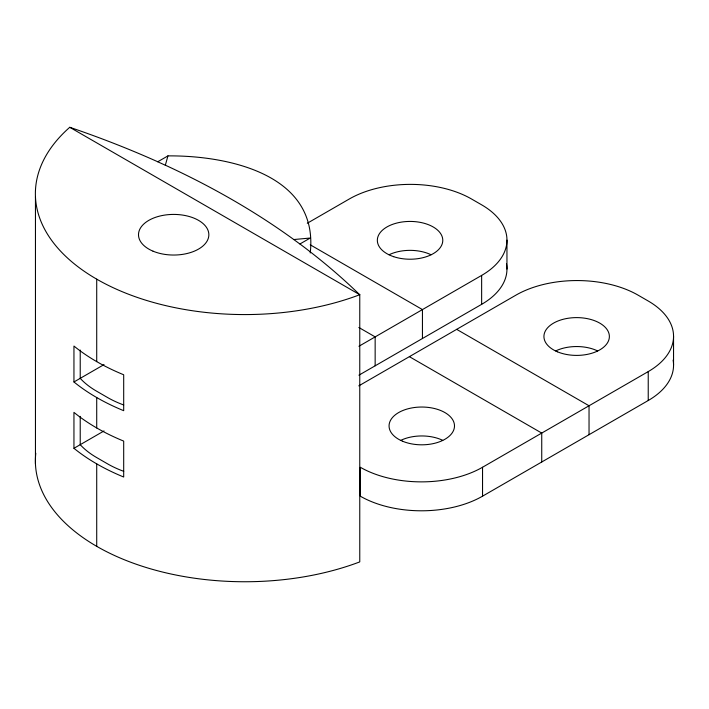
<?xml version="1.0" encoding="UTF-8"?>
<svg xmlns="http://www.w3.org/2000/svg" width="709" height="709" viewBox="0 0 709 709"><rect width="100%" height="100%" fill="white"/><g stroke="black" fill="none" stroke-linecap="round" stroke-linejoin="round"><path stroke-width="1.06" d="M293.81 239.545L310.232 238.029L299.889 244.002L293.81 239.545A807.861 466.416 0 0 0 165.339 165.188L167.953 155.883C227.757 155.422 319.041 174.219 310.232 252.989M96.716 361.625L96.716 279.16A209.421 120.911 0 0 1 69.757 127.292A831.24 479.913 0 0 1 157.761 161.767L167.953 155.883M307.272 223.255L349.289 198.999A86.436 49.905 0 0 1 471.529 198.999L481.641 204.83A86.436 49.905 0 0 1 481.641 275.411L481.641 304.338L358.914 375.185M73.949 381.965A209.421 120.911 0 0 0 123.694 410.688L123.694 374.769A209.421 120.911 0 0 1 73.949 346.054L73.949 381.965L104.037 364.594M73.949 448.301A209.421 120.911 0 0 0 123.694 477.015L123.694 441.104A209.421 120.911 0 0 1 73.949 412.381L73.949 448.301L104.037 430.93M358.914 346.267L481.641 275.411M358.781 385.873L515.877 295.174A86.436 49.905 0 0 1 638.127 295.174L648.23 301.015A86.436 49.905 0 0 1 648.23 371.596L648.23 400.514L482.545 496.176A86.436 49.905 0 0 1 360.296 496.176L360.296 467.249A86.436 49.905 0 0 0 482.545 467.249L648.23 371.596M157.744 161.785L165.294 165.215M310.232 244.8L422.44 309.585L422.44 338.512M456.685 329.357L589.037 405.77L589.037 434.697M69.757 127.292L359.764 294.722L359.764 561.9A209.421 120.911 0 0 1 139.584 565.383A209.421 120.911 0 0 1 35.796 453.219M358.843 327.478L375.15 336.89L375.15 365.817M409.385 356.662L541.738 433.075L541.738 462.002M673.55 336.305L673.55 365.232M506.953 240.121L506.953 269.048M482.545 467.249L482.545 496.176M96.716 397.536L96.716 427.952M96.716 463.872L96.716 546.338M80.223 350.042L80.223 378.34A92.923 53.645 0 0 0 96.725 391.262L107.591 397.536A92.923 53.645 0 0 0 123.712 404.972M80.223 416.378L80.223 444.676A92.923 53.645 0 0 0 96.725 457.597L107.591 463.872A92.923 53.645 0 0 0 123.712 471.308M35.45 196.81L35.45 463.987M400.807 440.342A32.72 18.895 0 0 1 442.744 440.342M555.688 350.928A32.72 18.895 0 0 1 597.616 350.928M673.089 360.075A86.436 49.905 0 0 1 648.23 400.514M389.09 254.744A32.72 18.895 0 0 1 431.019 254.744M506.492 263.89A86.436 49.905 0 0 1 481.641 304.338M359.764 294.722A209.421 120.911 0 0 1 96.716 279.16M299.925 243.985A866.717 500.394 0 0 1 359.729 294.74M402.57 441.22A32.72 18.895 0 0 0 454.318 427.873A32.72 18.895 0 0 0 408.428 408.676A32.72 18.895 0 0 0 402.57 441.22M557.451 351.806A32.72 18.895 0 0 0 609.199 338.459A32.72 18.895 0 0 0 563.301 319.254A32.72 18.895 0 0 0 557.451 351.806M393.69 256.685A32.72 18.895 0 0 0 442.779 240.324A32.72 18.895 0 0 0 393.69 223.964A32.72 18.895 0 0 0 393.69 256.685M153.029 251.172A35.175 20.313 0 0 0 208.659 236.824A35.175 20.313 0 0 0 159.321 216.183A35.175 20.313 0 0 0 153.029 251.172"/></g></svg>
